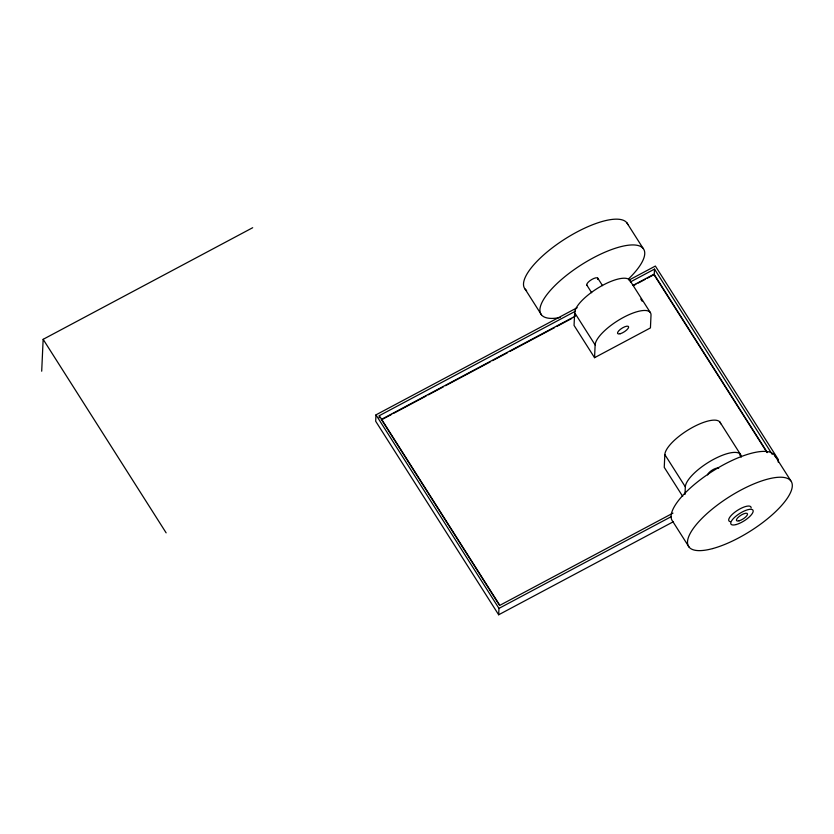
<?xml version="1.0" encoding="UTF-8"?>
<svg xmlns="http://www.w3.org/2000/svg" width="834" height="834" viewBox="0 0 834 834"><rect width="100%" height="100%" fill="white"/><g stroke="black" fill="none" stroke-linecap="round" stroke-linejoin="round"><path stroke-width="1.25" d="M41.7 371.203L43.149 339.323L252.692 227.713M577.18 307.704L375.967 414.863L375.686 421.243L498.669 614.773L673.434 521.688M379.199 417.855L379.293 415.686L575.377 311.249M498.669 614.773L498.961 608.393L375.967 414.863M630.462 281.861A32.401 10.727 -32.4 0 0 601.939 285.708A32.401 10.727 -32.4 0 0 574.636 312.677L574.063 325.427L594.559 357.682L650.437 327.918L651.01 315.169A32.401 10.727 -32.4 0 0 623.655 317.295A32.401 10.727 -32.4 0 0 595.132 344.932L594.559 357.682M767.113 452.132L654.252 274.532L654.502 269.111L630.421 281.934M720.649 423.787A32.401 10.727 -32.4 0 0 692.126 427.623A32.401 10.727 -32.4 0 0 664.834 454.593L664.25 467.342L682.702 496.376M684.975 494.499L685.329 486.847L664.834 454.593M778.237 462.14L778.351 459.586L655.368 266.056L628.919 280.141M575.616 315.961L381.367 419.419L499.566 605.401M633.089 285.353L653.773 274.334L767.103 452.654M381.346 419.888L391.667 414.383M393.961 413.164L426.059 396.067M428.353 394.847L443.261 386.903M445.554 385.683L490.277 361.862M492.571 360.642L507.479 352.709M509.772 351.479L554.495 327.668M556.789 326.448L571.697 318.505M633.611 285.52L635.904 284.3M638.198 283.08L645.078 279.421M647.372 278.191L654.252 274.532M672.975 513.118L499.827 605.348L379.293 415.686M498.961 608.393L671.422 516.538M626.814 222.73L643.212 248.532M774.4 454.957L790.799 480.759M654.502 269.111L772.242 454.384M629.712 280.12L650.207 312.375M719.909 422.046L740.404 454.301M640.762 299.041L642.128 301.189M739.841 454.937L741.207 457.084A32.401 10.727 -32.4 0 0 713.841 459.221A32.401 10.727 -32.4 0 0 685.329 486.847M597.759 278.129L602.534 285.655M586.896 285.207L591.681 292.734M574.636 312.677L595.132 344.932M525.045 289.002L541.443 314.804M689.03 547.041L672.631 521.24A60.757 20.12 -32.4 0 1 713.685 470.512A60.757 20.12 -32.4 0 1 775.422 456.792M43.149 339.323L166.133 532.853M730.073 521.636A13.021 4.306 -32.4 0 1 737.235 510.502A13.021 4.306 -32.4 0 1 751.142 507.927M707.68 474.942A6.484 2.148 -32.4 0 1 712.653 469.834A6.484 2.148 -32.4 0 1 718.689 468.437M560.177 317.504A60.757 20.12 -32.4 0 1 552.556 288.022A60.757 20.12 -32.4 0 1 628.336 245.217A60.757 20.12 -32.4 0 1 628.607 278.848M587.428 285.52A6.484 2.148 -32.4 0 1 591.713 279.526A6.484 2.148 -32.4 0 1 597.697 279.453M526.629 290.482A60.757 20.12 -32.4 0 1 563.419 239.994A60.757 20.12 -32.4 0 1 627.835 224.565M712.778 548.553A60.757 20.12 -32.4 0 0 792.3 486.003A60.757 20.12 -32.4 0 0 714.665 507.145A60.757 20.12 -32.4 0 0 712.778 548.553M739.07 520.823A6.484 2.148 -32.4 0 0 747.556 514.151A6.484 2.148 -32.4 0 0 739.268 516.402A6.484 2.148 -32.4 0 0 739.07 520.823M736.151 524.555A13.021 4.306 -32.4 0 0 753.185 511.148A13.021 4.306 -32.4 0 0 736.558 515.683A13.021 4.306 -32.4 0 0 736.151 524.555M620.183 333.746A6.484 2.148 -32.4 0 0 628.659 327.074A6.484 2.148 -32.4 0 0 620.381 329.326A6.484 2.148 -32.4 0 0 620.183 333.746"/></g></svg>
